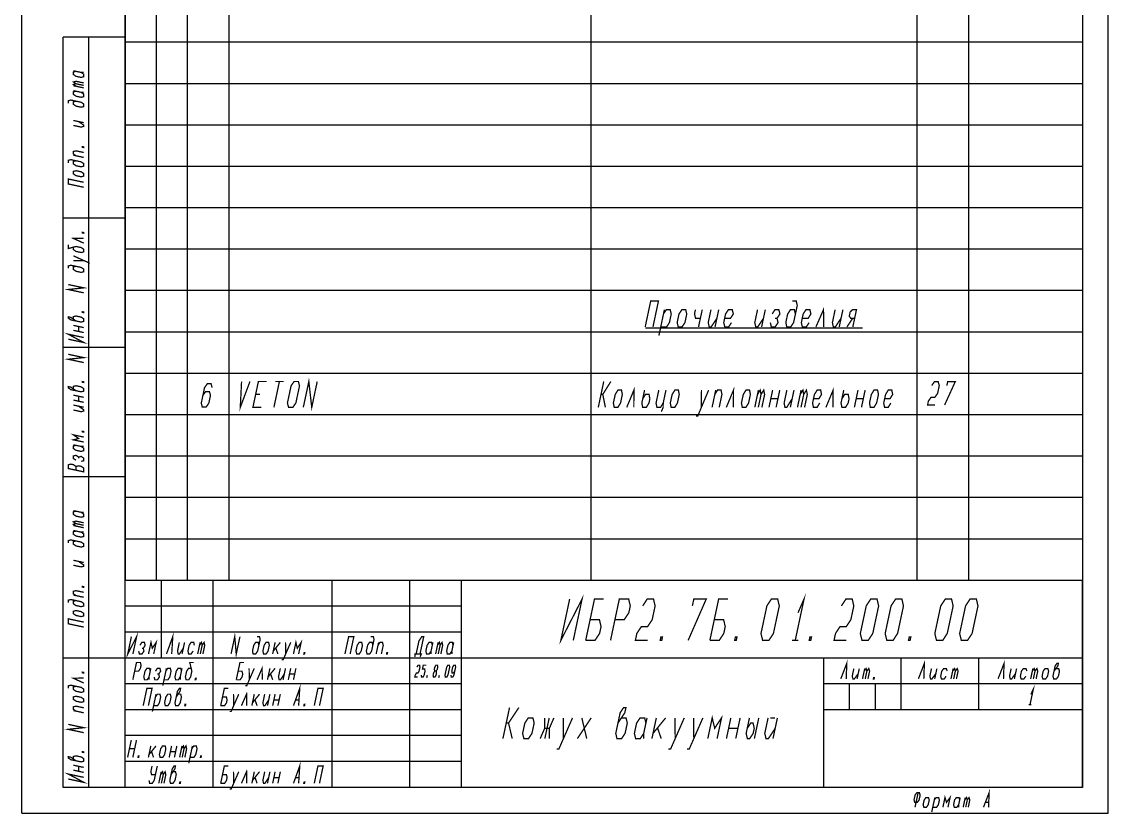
# Model space of a CAD drawing. Header units: millimetres. Extents: x 0 to 210, y 0 to 297.
# Drawn here: x 0 to 210, y 0 to 153 of the extents above; entities that cross this region are included whole.
import ezdxf

# ---------------------------------------------------------------- set-up
doc = ezdxf.new("R2010")
doc.units = ezdxf.units.MM
doc.header["$LTSCALE"] = 19.36
doc.layers.get('0').update_dxf_attribs({"linetype": 'CONTINUOUS'})

msp = doc.modelspace()

# ---------------------------------------------------------------- linework, layer by layer
at = {"color": 7, "linetype": 'CONTINUOUS'}
for p, q in [((0, 0), (0, 297)), ((210, 0), (210, 297)), ((20, 292), (20, 77)), ((20, 5), (20, 292)), ((26, 292), (26, 77)), ((32, 292), (32, 77)), ((40, 292), (40, 77)), ((110, 292), (110, 77)), ((173, 292), (173, 77)), ((183, 292), (183, 77)), ((205, 292), (205, 77)), ((205, 292), (205, 5)), ((20, 277), (20, 45)), ((26, 277), (26, 45)), ((32, 277), (32, 45)), ((40, 277), (40, 45)), ((110, 277), (110, 45)), ((173, 277), (173, 45)), ((183, 277), (183, 45)), ((205, 277), (205, 45)), ((20, 150), (8, 150)), ((8, 5), (8, 150)), ((13, 5), (13, 150)), ((20, 5), (20, 150)), ((205, 149), (20, 149)), ((110, 149), (20, 149)), ((205, 149), (128, 149)), ((205, 141), (20, 141)), ((205, 141), (20, 141)), ((205, 133), (20, 133)), ((205, 133), (20, 133)), ((205, 125), (20, 125)), ((205, 125), (20, 125)), ((205, 117), (20, 117)), ((205, 117), (20, 117)), ((20, 115), (8, 115)), ((205, 109), (20, 109)), ((205, 109), (20, 109)), ((205, 101), (20, 101)), ((205, 101), (20, 101)), ((205, 93), (20, 93)), ((205, 93), (20, 93)), ((20, 90), (8, 90)), ((205, 85), (20, 85)), ((205, 85), (20, 85)), ((205, 77), (20, 77)), ((205, 77), (20, 77)), ((205, 69), (20, 69)), ((20, 65), (8, 65)), ((205, 61), (20, 61)), ((205, 53), (20, 53)), ((205, 45), (20, 45)), ((20, 5), (20, 45)), ((205, 45), (20, 45)), ((27, 30), (27, 45)), ((37, 5), (37, 45)), ((60, 5), (60, 45)), ((75, 5), (75, 45)), ((85, 5), (85, 45)), ((205, 5), (205, 45)), ((85, 40), (20, 40)), ((85, 35), (20, 35)), ((20, 30), (8, 30)), ((205, 30), (20, 30)), ((155, 5), (155, 30)), ((170, 20), (170, 30)), ((185, 20), (185, 30)), ((85, 25), (20, 25)), ((205, 25), (155, 25)), ((160, 20), (160, 25)), ((165, 20), (165, 25)), ((85, 20), (20, 20)), ((205, 20), (155, 20)), ((85, 15), (20, 15)), ((85, 10), (20, 10)), ((20, 5), (8, 5)), ((205, 5), (20, 5)), ((0, 0), (210, 0))]:
    msp.add_line(p, q, dxfattribs=at)
at = {"color": 2, "linetype": 'CONTINUOUS', "const_width": 0.25}
for points in [[(9.99, 143.49), (11.49, 143.17), (11.99, 143.18)], [(10.49, 143.38), (9.99, 143.25), (9.99, 142.77), (10.49, 142.42), (11.49, 142.21), (11.99, 142.34), (11.99, 142.82), (11.49, 143.17)], [(10.49, 140.98), (9.99, 141.33), (10.49, 141.46), (11.99, 141.14)], [(10.49, 140.5), (9.99, 140.85), (10.49, 140.98), (11.99, 140.66)], [(11.99, 140.18), (9.99, 140.61)], [(9.99, 139.65), (11.49, 139.33), (11.99, 139.34)], [(10.49, 139.54), (9.99, 139.41), (9.99, 138.93), (10.49, 138.58), (11.49, 138.37), (11.99, 138.5), (11.99, 138.98), (11.49, 139.33)], [(10.49, 137.62), (9.99, 137.49), (9.99, 137.01), (10.49, 136.66), (11.49, 136.45), (11.99, 136.58), (11.99, 137.06), (11.49, 137.41), (9.49, 137.83), (8.99, 137.7), (8.99, 137.22)], [(9.99, 133.89), (11.99, 133.46)], [(9.99, 132.93), (11.49, 132.61), (11.99, 132.74), (11.99, 132.98), (10.99, 133.67)], [(10.49, 127.06), (9.99, 127.41), (9.99, 127.89), (10.49, 128.02), (11.99, 127.7)], [(11.99, 128.78), (11.99, 128.66), (11.74, 128.71), (11.74, 128.83), (11.99, 128.78)], [(10.49, 126.1), (9.99, 125.97), (9.99, 125.49), (10.49, 125.14), (11.49, 124.93), (11.99, 125.06), (11.99, 125.54), (11.49, 125.89), (9.49, 126.31), (8.99, 126.18), (8.99, 125.7)], [(11.99, 126.74), (9.99, 127.17)], [(11.49, 123.01), (11.99, 123.14), (11.99, 123.62), (11.49, 123.97), (10.49, 124.18), (9.99, 124.05), (9.99, 123.57), (10.49, 123.22), (11.49, 123.01)], [(11.99, 120.98), (8.99, 121.62), (8.99, 122.58), (11.99, 121.94)], [(11.99, 112.22), (11.99, 112.1), (11.74, 112.15), (11.74, 112.27), (11.99, 112.22)], [(9.99, 109.41), (9.99, 108.93), (10.49, 108.58), (11.49, 108.37), (11.99, 108.5), (11.99, 108.98), (11.49, 109.33), (10.49, 109.54), (8.99, 109.14), (8.99, 109.86)], [(11.99, 110.18), (9.99, 111.09), (11.99, 111.14)], [(12.99, 106.13), (12.99, 106.37), (9.99, 107.73)], [(10.49, 105.7), (9.99, 105.57), (9.99, 105.09), (10.49, 104.74), (11.49, 104.53), (11.99, 104.66), (11.99, 105.14), (11.49, 105.49), (9.49, 105.91), (8.99, 105.78), (8.99, 105.3)], [(9.99, 106.77), (11.99, 106.82)], [(11.99, 100.58), (8.99, 101.22), (11.99, 101.54), (8.99, 102.18)], [(120.5, 93.99), (121.56, 98.99), (123.06, 98.99), (122, 93.99)], [(149.53, 96.49), (149.33, 97.32), (148.58, 97.32), (148.03, 96.49), (147.68, 94.82), (147.87, 93.99), (148.62, 93.99), (149.18, 94.82), (149.89, 98.15), (149.69, 98.99), (148.94, 98.99)], [(11.99, 96.86), (11.99, 96.74), (11.74, 96.79), (11.74, 96.91), (11.99, 96.86)], [(123.15, 92.32), (124.21, 97.32)], [(123.5, 93.99), (124.63, 93.99), (125.18, 94.82), (125.53, 96.49), (125.33, 97.32), (124.58, 97.32), (124.03, 96.49)], [(126.68, 94.82), (126.88, 93.99), (127.63, 93.99), (128.18, 94.82), (128.53, 96.49), (128.33, 97.32), (127.58, 97.32), (127.03, 96.49), (126.68, 94.82)], [(130.21, 97.32), (130.03, 96.49), (130.23, 95.65), (131.17, 95.65)], [(131.52, 97.32), (130.81, 93.99)], [(133.21, 97.32), (132.68, 94.82), (132.88, 93.99), (133.25, 93.99), (134.35, 95.65)], [(134.71, 97.32), (134, 93.99)], [(135.85, 95.65), (136.98, 95.65), (137.53, 96.49), (137.33, 97.32), (136.58, 97.32), (136.03, 96.49), (135.68, 94.82), (135.88, 93.99), (136.62, 93.99), (137.18, 94.82)], [(142.21, 97.32), (141.68, 94.82), (141.88, 93.99), (142.25, 93.99), (143.35, 95.65)], [(143.71, 97.32), (143, 93.99)], [(144.68, 94.82), (144.88, 93.99), (145.62, 93.99), (146.18, 94.82), (145.98, 95.65), (146.53, 96.49), (146.33, 97.32), (145.58, 97.32), (145.03, 96.49)], [(150.85, 95.65), (151.98, 95.65), (152.53, 96.49), (152.33, 97.32), (151.58, 97.32), (151.03, 96.49), (150.68, 94.82), (150.88, 93.99), (151.63, 93.99), (152.18, 94.82)], [(153.5, 93.99), (154.96, 97.32), (155, 93.99)], [(157.21, 97.32), (156.68, 94.82), (156.87, 93.99), (157.25, 93.99), (158.35, 95.65)], [(158.71, 97.32), (158, 93.99)], [(160.63, 93.99), (161.33, 97.32), (160.58, 97.32), (160.12, 96.9), (159.94, 96.07), (160.23, 95.65), (160.98, 95.65)], [(10.49, 95.14), (9.49, 95.83), (8.99, 95.94), (8.99, 95.7), (9.49, 95.35), (11.49, 94.93), (11.99, 95.06), (11.99, 95.54), (11.49, 95.89), (10.49, 96.1), (9.99, 95.97), (9.99, 95.49)], [(145.6, 95.65), (145.98, 95.65)], [(159.5, 93.99), (160.6, 95.65)], [(8.99, 91.62), (11.99, 90.98), (8.99, 92.58), (11.99, 91.94)], [(9.99, 94.29), (11.99, 93.86)], [(11.99, 92.9), (9.99, 93.33)], [(10.99, 93.11), (10.99, 94.07)], [(120.5, 93.76), (162.5, 93.76)], [(11.99, 87.1), (8.99, 87.74), (11.99, 88.06), (8.99, 88.7)], [(54.42, 78.44), (55.49, 83.44), (56.05, 78.44), (57.11, 83.44)], [(10.49, 81.66), (9.49, 82.35), (8.99, 82.46), (8.99, 82.22), (9.49, 81.87), (11.49, 81.45), (11.99, 81.58), (11.99, 82.06), (11.49, 82.41), (10.49, 82.62), (9.99, 82.49), (9.99, 82.01)], [(11.99, 83.38), (11.99, 83.26), (11.74, 83.31), (11.74, 83.43), (11.99, 83.38)], [(36.8, 82.25), (36.59, 83), (35.86, 83), (35.33, 82.25), (34.7, 79.25), (34.9, 78.5), (35.63, 78.5), (36.16, 79.25), (36.48, 80.75), (36.27, 81.5), (35.54, 81.5), (35.02, 80.75)], [(42.49, 83.44), (42.24, 78.44), (44.11, 83.44)], [(47.36, 83.44), (45.74, 83.44), (44.68, 78.44), (46.3, 78.44)], [(49.8, 83.44), (48.74, 78.44)], [(48.99, 83.44), (50.61, 83.44)], [(51.58, 78.44), (51.35, 79.28), (52.06, 82.61), (52.64, 83.44), (53.46, 83.44), (53.69, 82.61), (52.98, 79.28), (52.39, 78.44), (51.58, 78.44)], [(111.43, 78.44), (112.49, 83.44)], [(111.96, 80.94), (112.3, 80.94), (113.86, 83.44)], [(114.35, 79.28), (114.52, 78.44), (115.21, 78.44), (115.73, 79.28), (116.08, 80.94), (115.91, 81.78), (115.23, 81.78), (114.71, 80.94), (114.35, 79.28)], [(116.93, 78.44), (118.32, 81.78), (118.3, 78.44)], [(120.38, 81.78), (119.85, 79.28), (120.02, 78.44), (120.71, 78.44), (121.23, 79.28), (121.4, 80.11), (121.24, 80.94), (120.55, 80.94), (120.03, 80.11)], [(123.13, 81.78), (122.6, 79.28), (122.77, 78.44), (123.46, 78.44), (123.98, 79.28), (123.97, 78.44), (123.62, 77.61)], [(124.51, 81.78), (123.98, 79.28)], [(125.35, 79.28), (125.52, 78.44), (126.21, 78.44), (126.73, 79.28), (127.08, 80.94), (126.91, 81.78), (126.23, 81.78), (125.71, 80.94), (125.35, 79.28)], [(130.32, 76.78), (130.66, 76.78), (132.76, 81.78)], [(131.38, 81.78), (131.36, 78.44)], [(133.43, 78.44), (134.13, 81.78)], [(133.96, 80.94), (134.48, 81.78), (135.16, 81.78), (135.33, 80.94), (134.8, 78.44)], [(136.18, 78.44), (137.57, 81.78), (137.55, 78.44)], [(139.1, 79.28), (139.27, 78.44), (139.96, 78.44), (140.48, 79.28), (140.83, 80.94), (140.66, 81.78), (139.98, 81.78), (139.46, 80.94), (139.1, 79.28)], [(141.68, 78.44), (142.38, 81.78)], [(142.21, 80.94), (142.73, 81.78), (142.89, 80.94), (142.36, 78.44)], [(142.89, 80.94), (143.41, 81.78), (143.58, 80.94), (143.05, 78.44)], [(144.43, 78.44), (145.13, 81.78)], [(146.51, 81.78), (145.8, 78.44)], [(147.88, 81.78), (147.35, 79.28), (147.52, 78.44), (147.86, 78.44), (148.9, 80.11)], [(149.26, 81.78), (148.55, 78.44)], [(149.93, 78.44), (150.63, 81.78)], [(150.46, 80.94), (150.98, 81.78), (151.14, 80.94), (150.61, 78.44)], [(151.14, 80.94), (151.66, 81.78), (151.83, 80.94), (151.3, 78.44)], [(153.03, 80.11), (154.06, 80.11), (154.58, 80.94), (154.41, 81.78), (153.73, 81.78), (153.21, 80.94), (152.85, 79.28), (153.02, 78.44), (153.71, 78.44), (154.23, 79.28)], [(155.43, 78.44), (156.82, 81.78), (156.8, 78.44)], [(158.88, 81.78), (158.35, 79.28), (158.52, 78.44), (159.21, 78.44), (159.73, 79.28), (159.9, 80.11), (159.74, 80.94), (159.05, 80.94), (158.53, 80.11)], [(160.93, 78.44), (161.63, 81.78)], [(163.01, 81.78), (162.3, 78.44)], [(163.85, 79.28), (164.02, 78.44), (164.71, 78.44), (165.23, 79.28), (165.58, 80.94), (165.41, 81.78), (164.73, 81.78), (164.21, 80.94), (163.85, 79.28)], [(166.78, 80.11), (167.81, 80.11), (168.33, 80.94), (168.16, 81.78), (167.48, 81.78), (166.96, 80.94), (166.6, 79.28), (166.77, 78.44), (167.46, 78.44), (167.98, 79.28)], [(175.87, 82.65), (176.4, 83.4), (177.13, 83.4), (177.33, 82.65), (177.02, 81.15), (176.49, 80.4), (175.76, 80.4), (175.23, 79.65), (175.08, 78.9), (176.54, 78.9)], [(178.37, 78.9), (180.42, 83.4), (178.96, 83.4), (178.8, 82.65)], [(9.99, 80.81), (11.99, 80.38)], [(11.99, 79.42), (9.99, 79.85)], [(10.99, 79.63), (10.99, 80.59)], [(45.21, 80.94), (46.02, 80.94)], [(112.8, 78.44), (112.3, 80.94)], [(144.78, 80.11), (146.15, 80.11)], [(161.28, 80.11), (162.65, 80.11)], [(9.99, 78.89), (11.99, 78.46)], [(9.99, 77.93), (11.49, 77.61), (11.99, 77.74), (11.99, 77.98), (10.99, 78.67)], [(11.99, 73.78), (11.99, 73.66), (11.74, 73.71), (11.74, 73.83), (11.99, 73.78)], [(11.99, 71.74), (9.99, 72.17), (10.99, 72.43), (9.99, 73.13), (11.99, 72.7)], [(9.99, 71.21), (11.49, 70.89), (11.99, 70.9)], [(10.49, 71.1), (9.99, 70.97), (9.99, 70.49), (10.49, 70.14), (11.49, 69.93), (11.99, 70.06), (11.99, 70.54), (11.49, 70.89)], [(11.49, 68.01), (11.99, 68.14), (11.99, 68.62), (11.49, 68.97), (10.99, 68.83), (10.49, 69.18), (9.99, 69.05), (9.99, 68.57), (10.49, 68.22)], [(11.99, 65.98), (11.99, 66.7), (11.49, 67.05), (10.99, 67.15), (10.49, 67.02), (9.99, 67.37), (9.49, 67.47), (8.99, 67.34), (8.99, 66.62), (11.99, 65.98)], [(10.99, 68.59), (10.99, 68.83)], [(10.49, 66.3), (10.49, 67.02)], [(9.99, 58.49), (11.49, 58.17), (11.99, 58.18)], [(10.49, 58.38), (9.99, 58.25), (9.99, 57.77), (10.49, 57.42), (11.49, 57.21), (11.99, 57.34), (11.99, 57.82), (11.49, 58.17)], [(10.49, 55.98), (9.99, 56.33), (10.49, 56.46), (11.99, 56.14)], [(10.49, 55.5), (9.99, 55.85), (10.49, 55.98), (11.99, 55.66)], [(11.99, 55.18), (9.99, 55.61)], [(9.99, 54.65), (11.49, 54.33), (11.99, 54.34)], [(10.49, 54.54), (9.99, 54.41), (9.99, 53.93), (10.49, 53.58), (11.49, 53.37), (11.99, 53.5), (11.99, 53.98), (11.49, 54.33)], [(10.49, 52.62), (9.99, 52.49), (9.99, 52.01), (10.49, 51.66), (11.49, 51.45), (11.99, 51.58), (11.99, 52.06), (11.49, 52.41), (9.49, 52.83), (8.99, 52.7), (8.99, 52.22)], [(9.99, 48.89), (11.99, 48.46)], [(9.99, 47.93), (11.49, 47.61), (11.99, 47.74), (11.99, 47.98), (10.99, 48.67)], [(10.49, 42.06), (9.99, 42.41), (9.99, 42.89), (10.49, 43.02), (11.99, 42.7)], [(11.99, 41.74), (9.99, 42.17)], [(11.99, 43.78), (11.99, 43.66), (11.74, 43.71), (11.74, 43.83), (11.99, 43.78)], [(105.9, 41.41), (104.2, 33.41), (108.3, 41.41), (106.6, 33.41)], [(150.03, 38.74), (151.2, 41.41), (149.5, 33.41)], [(10.49, 41.1), (9.99, 40.97), (9.99, 40.49), (10.49, 40.14), (11.49, 39.93), (11.99, 40.06), (11.99, 40.54), (11.49, 40.89), (9.49, 41.31), (8.99, 41.18), (8.99, 40.7)], [(109, 33.41), (110.7, 41.41), (112.5, 41.41)], [(113.8, 33.41), (115.5, 41.41), (117.3, 41.41), (117.62, 40.08), (117.33, 38.74), (116.45, 37.41), (114.65, 37.41)], [(120.02, 40.08), (120.9, 41.41), (122.1, 41.41), (122.42, 40.08), (121.85, 37.41), (120.97, 36.08), (119.77, 36.08), (118.88, 34.74), (118.6, 33.41), (121, 33.41)], [(128.8, 33.41), (132.3, 41.41), (129.9, 41.41), (129.62, 40.08)], [(133, 33.41), (134.7, 41.41), (136.5, 41.41)], [(143.2, 33.41), (142.88, 34.74), (144.02, 40.08), (144.9, 41.41), (146.1, 41.41), (146.42, 40.08), (145.28, 34.74), (144.4, 33.41), (143.2, 33.41)], [(158.42, 40.08), (159.3, 41.41), (160.5, 41.41), (160.82, 40.08), (160.25, 37.41), (159.37, 36.08), (158.17, 36.08), (157.28, 34.74), (157, 33.41), (159.4, 33.41)], [(162.4, 33.41), (162.08, 34.74), (163.22, 40.08), (164.1, 41.41), (165.3, 41.41), (165.62, 40.08), (164.48, 34.74), (163.6, 33.41), (162.4, 33.41)], [(167.2, 33.41), (166.88, 34.74), (168.02, 40.08), (168.9, 41.41), (170.1, 41.41), (170.42, 40.08), (169.28, 34.74), (168.4, 33.41), (167.2, 33.41)], [(176.8, 33.41), (176.48, 34.74), (177.62, 40.08), (178.5, 41.41), (179.7, 41.41), (180.02, 40.08), (178.88, 34.74), (178, 33.41), (176.8, 33.41)], [(181.6, 33.41), (181.28, 34.74), (182.42, 40.08), (183.3, 41.41), (184.5, 41.41), (184.82, 40.08), (183.68, 34.74), (182.8, 33.41), (181.6, 33.41)], [(11.49, 38.01), (11.99, 38.14), (11.99, 38.62), (11.49, 38.97), (10.49, 39.18), (9.99, 39.05), (9.99, 38.57), (10.49, 38.22), (11.49, 38.01)], [(11.99, 35.98), (8.99, 36.62), (8.99, 37.58), (11.99, 36.94)], [(109, 33.41), (110.8, 33.41), (111.68, 34.74), (111.97, 36.08), (111.65, 37.41), (109.85, 37.41)], [(133, 33.41), (134.8, 33.41), (135.68, 34.74), (135.97, 36.08), (135.65, 37.41), (133.85, 37.41)], [(21.2, 34.14), (20.49, 30.79), (22.2, 34.14), (21.49, 30.79)], [(24.5, 30.79), (24.98, 33.02), (25.24, 31.9), (25.98, 33.02), (25.51, 30.79)], [(27.98, 30.79), (29.19, 34.14), (28.99, 30.79)], [(40.46, 30.79), (41.17, 34.14), (41.46, 30.79), (42.18, 34.14)], [(45.84, 32.46), (45.71, 33.02), (45.21, 33.02), (44.84, 32.46), (44.6, 31.35), (44.73, 30.79), (45.23, 30.79), (45.6, 31.35), (46.08, 33.58), (45.95, 34.14), (45.44, 34.14)], [(52.52, 30.79), (52.99, 33.02), (53.26, 31.9), (54, 33.02), (53.52, 30.79)], [(62.47, 30.79), (63.19, 34.14), (64.19, 34.14), (63.48, 30.79)], [(67.86, 32.46), (67.72, 33.02), (67.22, 33.02), (66.85, 32.46), (66.61, 31.35), (66.75, 30.79), (67.25, 30.79), (67.62, 31.35), (68.09, 33.58), (67.96, 34.14), (67.46, 34.14)], [(76.23, 30.79), (76.77, 33.3), (77.32, 34.14), (77.7, 34.14), (76.98, 30.79)], [(123.7, 33.41), (123.4, 33.41), (123.54, 34.08), (123.84, 34.08), (123.7, 33.41)], [(138.1, 33.41), (137.8, 33.41), (137.94, 34.08), (138.24, 34.08), (138.1, 33.41)], [(152.5, 33.41), (152.2, 33.41), (152.34, 34.08), (152.64, 34.08), (152.5, 33.41)], [(171.7, 33.41), (171.4, 33.41), (171.54, 34.08), (171.84, 34.08), (171.7, 33.41)], [(22.61, 31.35), (22.75, 30.79), (23.25, 30.79), (23.62, 31.35), (23.49, 31.9), (23.86, 32.46), (23.72, 33.02), (23.22, 33.02), (22.85, 32.46)], [(23.23, 31.9), (23.49, 31.9)], [(30.46, 33.02), (30.11, 31.35), (30.24, 30.79), (30.49, 30.79), (31.23, 31.9)], [(31.47, 33.02), (30.99, 30.79)], [(33.36, 32.46), (33.23, 33.02), (32.73, 33.02), (32.36, 32.46), (32.12, 31.35), (32.25, 30.79), (32.75, 30.79), (33.12, 31.35)], [(34.01, 30.79), (34.48, 33.02)], [(34.37, 32.46), (34.74, 33.02), (34.87, 32.46), (34.51, 30.79)], [(34.87, 32.46), (35.24, 33.02), (35.37, 32.46), (35.02, 30.79)], [(46.61, 31.35), (46.74, 30.79), (47.24, 30.79), (47.61, 31.35), (47.85, 32.46), (47.72, 33.02), (47.22, 33.02), (46.85, 32.46), (46.61, 31.35)], [(48.97, 33.02), (48.5, 30.79)], [(48.62, 31.35), (49.98, 33.02)], [(49.11, 31.9), (49.51, 30.79)], [(50.27, 29.67), (50.52, 29.67), (51.99, 33.02)], [(50.98, 33.02), (51.01, 30.79)], [(64.6, 31.35), (64.74, 30.79), (65.24, 30.79), (65.61, 31.35), (65.85, 32.46), (65.71, 33.02), (65.21, 33.02), (64.84, 32.46), (64.6, 31.35)], [(68.5, 30.79), (68.98, 33.02)], [(68.86, 32.46), (69.23, 33.02), (69.73, 33.02), (69.87, 32.46), (69.51, 30.79)], [(79.35, 32.46), (79.22, 33.02), (78.72, 33.02), (78.35, 32.46), (78.11, 31.35), (78.24, 30.79), (78.74, 30.79), (79.11, 31.35)], [(79.47, 33.02), (79.11, 31.35), (79.12, 30.79)], [(80, 30.79), (80.47, 33.02)], [(80.36, 32.46), (80.73, 33.02), (80.86, 32.46), (80.5, 30.79)], [(80.86, 32.46), (81.23, 33.02), (81.36, 32.46), (81.01, 30.79)], [(83.37, 32.46), (83.24, 33.02), (82.74, 33.02), (82.37, 32.46), (82.13, 31.35), (82.26, 30.79), (82.76, 30.79), (83.13, 31.35)], [(83.49, 33.02), (83.13, 31.35), (83.14, 30.79)], [(148.9, 33.41), (150.1, 33.41)], [(54.66, 30.79), (54.53, 30.79), (54.59, 31.07), (54.71, 31.07), (54.66, 30.79)], [(70.64, 30.79), (70.52, 30.79), (70.57, 31.07), (70.7, 31.07), (70.64, 30.79)], [(75.99, 30.23), (75.98, 30.79), (77.24, 30.79), (76.99, 30.23)], [(158.3, 25.97), (159.46, 28.97), (159.35, 25.97)], [(173.3, 25.97), (174.46, 28.97), (174.35, 25.97)], [(188.7, 25.97), (189.86, 28.97), (189.75, 25.97)], [(11.99, 27.22), (11.99, 27.1), (11.74, 27.15), (11.74, 27.27), (11.99, 27.22)], [(21.47, 25.79), (22.18, 29.14), (22.93, 29.14), (23.06, 28.58), (22.94, 28.02), (22.57, 27.46), (21.82, 27.46)], [(24.84, 27.46), (24.7, 28.02), (24.2, 28.02), (23.83, 27.46), (23.59, 26.35), (23.73, 25.79), (24.23, 25.79), (24.6, 26.35)], [(24.95, 28.02), (24.6, 26.35), (24.61, 25.79)], [(25.6, 26.35), (25.74, 25.79), (26.24, 25.79), (26.61, 26.35), (26.48, 26.9), (26.85, 27.46), (26.71, 28.02), (26.21, 28.02), (25.84, 27.46)], [(27.26, 24.67), (27.97, 28.02)], [(27.49, 25.79), (28.25, 25.79), (28.62, 26.35), (28.86, 27.46), (28.72, 28.02), (28.22, 28.02), (27.85, 27.46)], [(30.87, 27.46), (30.73, 28.02), (30.23, 28.02), (29.86, 27.46), (29.62, 26.35), (29.76, 25.79), (30.26, 25.79), (30.63, 26.35)], [(30.98, 28.02), (30.63, 26.35), (30.64, 25.79)], [(32.74, 28.02), (32.24, 28.02), (31.87, 27.46), (31.63, 26.35), (31.77, 25.79), (32.27, 25.79), (32.64, 26.35), (32.88, 27.46), (32.48, 29.14), (33.23, 29.14)], [(41.46, 25.79), (42.18, 29.14), (42.93, 29.14)], [(41.46, 25.79), (42.22, 25.79), (42.59, 26.35), (42.71, 26.9), (42.57, 27.46), (41.82, 27.46)], [(43.24, 24.67), (43.49, 24.67), (44.95, 28.02)], [(43.95, 28.02), (43.98, 25.79)], [(45.49, 25.79), (46.46, 28.02), (46.49, 25.79)], [(47.97, 28.02), (47.49, 25.79)], [(47.61, 26.35), (48.97, 28.02)], [(49.98, 28.02), (49.62, 26.35), (49.76, 25.79), (50.01, 25.79), (50.75, 26.9)], [(50.98, 28.02), (50.51, 25.79)], [(51.52, 25.79), (51.99, 28.02)], [(52.99, 28.02), (52.52, 25.79)], [(76.38, 28.24), (76.61, 28.62), (76.9, 28.62), (76.96, 28.24), (76.79, 27.47), (76.57, 27.09), (76.28, 27.09), (76.06, 26.71), (75.97, 26.32), (76.55, 26.32)], [(77.21, 26.71), (77.27, 26.32), (77.56, 26.32), (77.78, 26.71), (77.94, 27.47), (77.88, 27.86), (77.45, 27.86), (77.61, 28.62), (78.19, 28.62)], [(79.57, 26.32), (79.86, 26.32), (80.08, 26.71), (80.16, 27.09), (80.1, 27.47), (79.81, 27.47), (79.59, 27.09), (79.51, 26.71), (79.57, 26.32)], [(80.1, 27.47), (80.33, 27.86), (80.41, 28.24), (80.35, 28.62), (80.06, 28.62), (79.83, 28.24), (79.75, 27.86), (79.81, 27.47)], [(81.87, 26.32), (81.81, 26.71), (82.13, 28.24), (82.36, 28.62), (82.65, 28.62), (82.71, 28.24), (82.38, 26.71), (82.16, 26.32), (81.87, 26.32)], [(82.96, 26.71), (83.02, 26.32), (83.31, 26.32), (83.53, 26.71), (83.86, 28.24), (83.8, 28.62), (83.51, 28.62), (83.28, 28.24), (83.12, 27.47), (83.18, 27.09), (83.47, 27.09), (83.69, 27.47)], [(160.83, 27.97), (160.51, 26.47), (160.66, 25.97), (160.93, 25.97), (161.66, 26.97)], [(161.88, 27.97), (161.45, 25.97)], [(162.5, 25.97), (162.93, 27.97)], [(162.82, 27.47), (163.19, 27.97), (163.34, 27.47), (163.03, 25.97)], [(163.34, 27.47), (163.71, 27.97), (163.87, 27.47), (163.55, 25.97)], [(175.83, 27.97), (175.51, 26.47), (175.66, 25.97), (175.92, 25.97), (176.66, 26.97)], [(176.88, 27.97), (176.45, 25.97)], [(178.87, 27.47), (178.71, 27.97), (178.19, 27.97), (177.82, 27.47), (177.61, 26.47), (177.76, 25.97), (178.29, 25.97), (178.66, 26.47)], [(179.6, 25.97), (180.03, 27.97)], [(179.92, 27.47), (180.29, 27.97), (180.44, 27.47), (180.12, 25.97)], [(180.44, 27.47), (180.81, 27.97), (180.97, 27.47), (180.65, 25.97)], [(191.23, 27.97), (190.91, 26.47), (191.06, 25.97), (191.32, 25.97), (192.06, 26.97)], [(192.28, 27.97), (191.85, 25.97)], [(194.27, 27.47), (194.11, 27.97), (193.59, 27.97), (193.22, 27.47), (193.01, 26.47), (193.16, 25.97), (193.69, 25.97), (194.06, 26.47)], [(195, 25.97), (195.43, 27.97)], [(195.32, 27.47), (195.69, 27.97), (195.84, 27.47), (195.52, 25.97)], [(195.84, 27.47), (196.21, 27.97), (196.37, 27.47), (196.05, 25.97)], [(197.21, 26.47), (197.36, 25.97), (197.89, 25.97), (198.26, 26.47), (198.47, 27.47), (198.31, 27.97), (197.79, 27.97), (197.42, 27.47), (197.21, 26.47)], [(199.52, 27.47), (200.26, 28.47), (200.36, 28.97), (200.1, 28.97), (199.73, 28.47), (199.31, 26.47), (199.46, 25.97), (199.99, 25.97), (200.36, 26.47), (200.57, 27.47), (200.41, 27.97), (199.89, 27.97)], [(11.99, 25.18), (9.99, 26.09), (11.99, 26.14)], [(26.22, 26.9), (26.48, 26.9)], [(33.65, 25.79), (33.52, 25.79), (33.58, 26.07), (33.71, 26.07), (33.65, 25.79)], [(48.11, 26.9), (48.5, 25.79)], [(51.75, 26.9), (52.76, 26.9)], [(78.35, 26.32), (78.27, 26.32), (78.32, 26.52), (78.39, 26.52), (78.35, 26.32)], [(80.65, 26.32), (80.58, 26.32), (80.62, 26.52), (80.69, 26.52), (80.65, 26.32)], [(164.73, 25.97), (164.6, 25.97), (164.65, 26.22), (164.78, 26.22), (164.73, 25.97)], [(10.49, 24.54), (9.99, 24.41), (9.99, 23.93), (10.49, 23.58), (11.49, 23.37), (11.99, 23.5), (11.99, 23.98), (11.49, 24.33), (9.49, 24.75), (8.99, 24.62), (8.99, 24.14)], [(23.48, 20.79), (24.19, 24.14), (25.19, 24.14), (24.48, 20.79)], [(25.25, 19.67), (25.96, 23.02)], [(25.48, 20.79), (26.24, 20.79), (26.61, 21.35), (26.85, 22.46), (26.71, 23.02), (26.21, 23.02), (25.84, 22.46)], [(27.61, 21.35), (27.75, 20.79), (28.25, 20.79), (28.62, 21.35), (28.86, 22.46), (28.72, 23.02), (28.22, 23.02), (27.85, 22.46), (27.61, 21.35)], [(29.86, 22.46), (30.6, 23.58), (30.72, 24.14), (30.47, 24.14), (30.1, 23.58), (29.62, 21.35), (29.76, 20.79), (30.26, 20.79), (30.63, 21.35), (30.87, 22.46), (30.73, 23.02), (30.23, 23.02)], [(38.45, 20.79), (39.16, 24.14), (39.92, 24.14)], [(40.22, 19.67), (40.47, 19.67), (41.94, 23.02)], [(40.93, 23.02), (40.96, 20.79)], [(42.47, 20.79), (43.45, 23.02), (43.48, 20.79)], [(44.95, 23.02), (44.48, 20.79)], [(44.6, 21.35), (45.96, 23.02)], [(46.96, 23.02), (46.61, 21.35), (46.74, 20.79), (46.99, 20.79), (47.73, 21.9)], [(47.97, 23.02), (47.49, 20.79)], [(48.5, 20.79), (48.97, 23.02)], [(49.98, 23.02), (49.51, 20.79)], [(52.52, 20.79), (53.73, 24.14), (53.52, 20.79)], [(56.54, 20.79), (57.25, 24.14), (58.26, 24.14), (57.55, 20.79)], [(195.03, 22.97), (195.51, 23.97), (194.87, 20.97)], [(11.49, 21.45), (11.99, 21.58), (11.99, 22.06), (11.49, 22.41), (10.49, 22.62), (9.99, 22.49), (9.99, 22.01), (10.49, 21.66), (11.49, 21.45)], [(31.64, 20.79), (31.52, 20.79), (31.57, 21.07), (31.7, 21.07), (31.64, 20.79)], [(38.45, 20.79), (39.2, 20.79), (39.57, 21.35), (39.69, 21.9), (39.56, 22.46), (38.81, 22.46)], [(45.09, 21.9), (45.49, 20.79)], [(48.74, 21.9), (49.74, 21.9)], [(53.01, 21.9), (53.51, 21.9)], [(54.66, 20.79), (54.53, 20.79), (54.59, 21.07), (54.71, 21.07), (54.66, 20.79)], [(194.61, 20.97), (195.13, 20.97)], [(10.49, 19.74), (9.99, 20.09), (9.99, 20.57), (10.49, 20.7), (11.99, 20.38)], [(11.99, 19.42), (9.99, 19.85)], [(93, 14.43), (94.28, 20.43)], [(93.64, 17.43), (94.09, 17.43), (96.08, 20.43)], [(115.24, 17.43), (116.56, 19.43), (116.78, 20.43), (116.33, 20.43), (115.66, 19.43), (114.81, 15.43), (115.05, 14.43), (115.95, 14.43), (116.61, 15.43), (117.04, 17.43), (116.8, 18.43), (115.9, 18.43)], [(132.6, 14.43), (133.45, 18.43), (133.93, 16.43), (135.25, 18.43), (134.4, 14.43)], [(11.99, 15.58), (8.99, 16.22), (11.99, 16.54), (8.99, 17.18)], [(94.8, 14.43), (94.09, 17.43)], [(96.81, 15.43), (97.05, 14.43), (97.95, 14.43), (98.61, 15.43), (99.04, 17.43), (98.8, 18.43), (97.9, 18.43), (97.24, 17.43), (96.81, 15.43)], [(100.2, 14.43), (101.08, 16.43), (101.05, 18.43)], [(101.95, 18.43), (101.1, 14.43)], [(102.85, 18.43), (101.98, 16.43), (102, 14.43)], [(103.37, 12.43), (103.82, 12.43), (106.45, 18.43)], [(104.65, 18.43), (104.7, 14.43)], [(107.4, 14.43), (110.05, 18.43)], [(108.25, 18.43), (109.2, 14.43)], [(120.64, 17.43), (120.4, 18.43), (119.5, 18.43), (118.84, 17.43), (118.41, 15.43), (118.65, 14.43), (119.55, 14.43), (120.21, 15.43)], [(120.85, 18.43), (120.21, 15.43), (120.23, 14.43)], [(122.65, 18.43), (121.8, 14.43)], [(122.01, 15.43), (124.45, 18.43)], [(124.97, 12.43), (125.42, 12.43), (128.05, 18.43)], [(126.25, 18.43), (126.3, 14.43)], [(128.57, 12.43), (129.02, 12.43), (131.65, 18.43)], [(129.85, 18.43), (129.9, 14.43)], [(136.2, 14.43), (137.05, 18.43)], [(138.85, 18.43), (138, 14.43)], [(140.65, 18.43), (140.01, 15.43), (140.25, 14.43), (140.7, 14.43), (141.36, 15.43), (141.58, 16.43), (141.34, 17.43), (140.89, 17.43), (140.23, 16.43)], [(142.45, 18.43), (141.6, 14.43)], [(144.25, 18.43), (143.61, 15.43), (143.85, 14.43), (144.3, 14.43), (145.63, 16.43)], [(144.7, 18.43), (145.6, 18.43)], [(146.05, 18.43), (145.2, 14.43)], [(101.08, 16.43), (101.98, 16.43)], [(122.9, 16.43), (123.6, 14.43)], [(136.63, 16.43), (138.43, 16.43)], [(20.46, 10.79), (21.17, 14.14)], [(22.18, 14.14), (21.47, 10.79)], [(24.95, 13.02), (24.48, 10.79)], [(24.6, 11.35), (25.96, 13.02)], [(26.61, 11.35), (26.74, 10.79), (27.24, 10.79), (27.61, 11.35), (27.85, 12.46), (27.72, 13.02), (27.22, 13.02), (26.85, 12.46), (26.61, 11.35)], [(28.5, 10.79), (28.97, 13.02)], [(29.98, 13.02), (29.51, 10.79)], [(30.51, 10.79), (30.98, 13.02)], [(30.87, 12.46), (31.24, 13.02), (31.37, 12.46), (31.01, 10.79)], [(31.37, 12.46), (31.74, 13.02), (31.87, 12.46), (31.52, 10.79)], [(32.28, 9.67), (32.99, 13.02)], [(32.52, 10.79), (33.27, 10.79), (33.64, 11.35), (33.88, 12.46), (33.75, 13.02), (33.25, 13.02), (32.88, 12.46)], [(10.49, 10.14), (9.49, 10.83), (8.99, 10.94), (8.99, 10.7), (9.49, 10.35), (11.49, 9.93), (11.99, 10.06), (11.99, 10.54), (11.49, 10.89), (10.49, 11.1), (9.99, 10.97), (9.99, 10.49)], [(11.99, 11.86), (11.99, 11.74), (11.74, 11.79), (11.74, 11.91), (11.99, 11.86)], [(20.82, 12.46), (21.82, 12.46)], [(22.6, 10.79), (22.47, 10.79), (22.53, 11.07), (22.65, 11.07), (22.6, 10.79)], [(25.09, 11.9), (25.48, 10.79)], [(28.74, 11.9), (29.74, 11.9)], [(34.66, 10.79), (34.53, 10.79), (34.59, 11.07), (34.71, 11.07), (34.66, 10.79)], [(9.99, 9.29), (11.99, 8.86)], [(11.99, 7.9), (9.99, 8.33)], [(10.99, 8.11), (10.99, 9.07)], [(24.6, 6.35), (24.73, 5.79), (25.23, 5.79), (25.6, 6.35), (26.2, 9.14)], [(25.19, 9.14), (24.95, 8.02), (25.09, 7.46), (25.84, 7.46)], [(28.86, 7.46), (29.6, 8.58), (29.71, 9.14), (29.46, 9.14), (29.09, 8.58), (28.62, 6.35), (28.75, 5.79), (29.25, 5.79), (29.62, 6.35), (29.86, 7.46), (29.73, 8.02), (29.23, 8.02)], [(38.45, 5.79), (39.16, 9.14), (39.92, 9.14)], [(42.47, 5.79), (43.45, 8.02), (43.48, 5.79)], [(52.52, 5.79), (53.73, 9.14), (53.52, 5.79)], [(56.54, 5.79), (57.25, 9.14), (58.26, 9.14), (57.55, 5.79)], [(8.99, 6.62), (11.99, 5.98), (8.99, 7.58), (11.99, 6.94)], [(26.49, 5.79), (26.96, 8.02)], [(26.85, 7.46), (27.22, 8.02), (27.35, 7.46), (26.99, 5.79)], [(27.35, 7.46), (27.72, 8.02), (27.85, 7.46), (27.49, 5.79)], [(38.45, 5.79), (39.2, 5.79), (39.57, 6.35), (39.69, 6.9), (39.56, 7.46), (38.81, 7.46)], [(40.22, 4.67), (40.47, 4.67), (41.94, 8.02)], [(40.93, 8.02), (40.96, 5.79)], [(44.95, 8.02), (44.48, 5.79)], [(44.6, 6.35), (45.96, 8.02)], [(45.09, 6.9), (45.49, 5.79)], [(46.96, 8.02), (46.61, 6.35), (46.74, 5.79), (46.99, 5.79), (47.73, 6.9)], [(47.97, 8.02), (47.49, 5.79)], [(48.5, 5.79), (48.97, 8.02)], [(48.74, 6.9), (49.74, 6.9)], [(49.98, 8.02), (49.51, 5.79)], [(53.01, 6.9), (53.51, 6.9)], [(30.64, 5.79), (30.51, 5.79), (30.57, 6.07), (30.69, 6.07), (30.64, 5.79)], [(54.66, 5.79), (54.53, 5.79), (54.59, 6.07), (54.71, 6.07), (54.66, 5.79)], [(185.88, 1.17), (186.97, 3.97), (186.86, 1.17)], [(173.25, 3.97), (173, 3.97), (172.66, 3.51), (172.46, 2.57), (172.6, 2.11), (173.09, 2.11), (173.44, 2.57), (173.64, 3.51), (173.49, 3.97), (173.25, 3.97), (172.65, 1.17)], [(174.22, 1.64), (174.36, 1.17), (174.86, 1.17), (175.2, 1.64), (175.4, 2.57), (175.25, 3.04), (174.76, 3.04), (174.42, 2.57), (174.22, 1.64)], [(175.88, 0.24), (176.48, 3.04)], [(176.08, 1.17), (176.82, 1.17), (177.16, 1.64), (177.36, 2.57), (177.21, 3.04), (176.72, 3.04), (176.38, 2.57)], [(178.04, 1.17), (178.44, 3.04), (178.73, 2.11), (179.42, 3.04), (179.02, 1.17)], [(181.28, 2.57), (181.13, 3.04), (180.64, 3.04), (180.3, 2.57), (180.1, 1.64), (180.25, 1.17), (180.74, 1.17), (181.08, 1.64)], [(181.38, 3.04), (181.08, 1.64), (181.1, 1.17)], [(181.96, 1.17), (182.36, 3.04)], [(182.26, 2.57), (182.6, 3.04), (182.75, 2.57), (182.45, 1.17)], [(182.75, 2.57), (183.09, 3.04), (183.24, 2.57), (182.94, 1.17)], [(186.32, 2.11), (186.81, 2.11)]]:
    msp.add_lwpolyline(points, dxfattribs=at)

doc.saveas('drawing.dxf')
